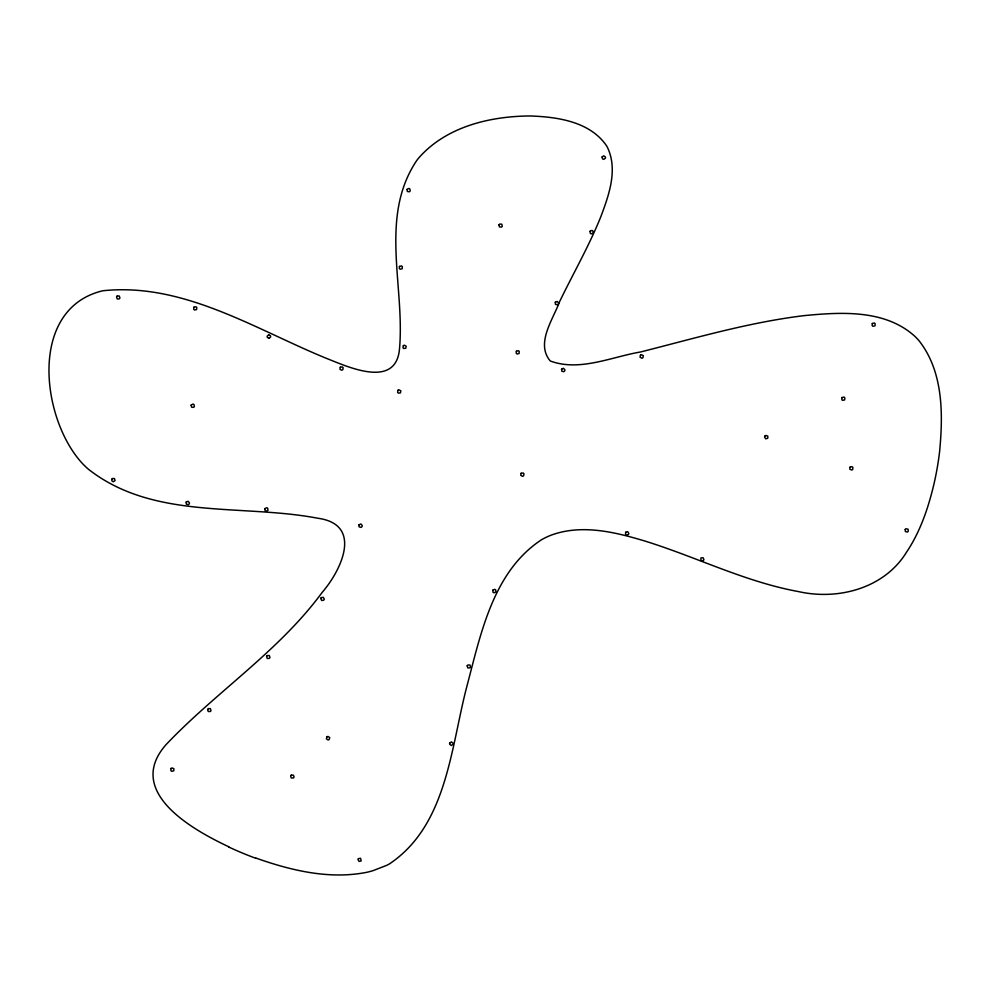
<?xml version="1.0" encoding="UTF-8"?>
<svg xmlns="http://www.w3.org/2000/svg" width="991" height="991" viewBox="0 0 991 991"><rect width="100%" height="100%" fill="white"/><g stroke="black" fill="none" stroke-linecap="round" stroke-linejoin="round"><path stroke-width="1.49" d="M841.966 397.564L841.817 399.658L842.66 400.376L844.691 399.869L844.84 397.775L843.998 397.057L841.978 397.552M268.71 334.809L267.149 336.209L267.26 337.312L269.044 338.352M269.081 338.365L270.642 336.965L270.531 335.862L268.759 334.822M701.355 560.832L703.437 560.497L703.932 559.519L702.978 557.648L700.91 557.983L700.947 560.41M255.938 858.082C291.218 870.556 329.656 879.785 367.042 872.253A95.322 95.173 -14.7 0 0 372.963 870.68L386.812 865.304A73.037 73.037 0 0 0 389.389 863.929C447.449 825.094 450.744 746.941 467.17 685.227C480.982 632.927 493.369 571.274 541.668 539.649A72.603 72.603 0 0 1 551.293 535.103C581.717 523.966 614.804 532.018 644.683 540.975C696.165 556.905 744.947 581.767 798.25 591.54C837.965 600.571 884.232 588.419 906.406 552.383C920.292 531.733 928.369 507.776 934.03 483.719A301.066 300.459 89.7 0 0 939.567 451.884C943.159 414.622 943.469 371.972 919.202 340.954A62.681 62.421 76.7 0 0 914.854 336.321C885.136 309.353 841.309 312.016 804.097 315.634C748.552 322.372 694.728 338.29 640.62 351.966C611.546 356.871 579.785 371.798 550.575 361.096A14.097 14.097 0 0 1 549.98 360.674C535.673 343.035 553.065 319.511 559.531 301.797C573.256 273.392 589.063 245.954 600.856 216.633C608.92 195.091 618.037 169.82 607.52 147.535A37.41 36.754 -9.8 0 0 606.331 145.454C589.62 121.484 557.351 116.901 530.247 115.972C490.173 116.17 446.26 126.6 418.834 157.854A77.868 76.902 13.9 0 0 416.777 160.431C378.872 216.88 405.096 286.3 399.484 349.092C395.843 389.364 347.482 366.645 326.039 358.197C254.501 328.888 182.889 282.187 102.68 290.784C27.327 308.882 41.337 420.655 83.294 464.42A95.272 94.256 -82 0 0 88.211 469.077C153.456 520.362 241.086 503.626 317.702 518.219C363.313 524.375 341.313 570.234 322.31 592.222C278.756 651.521 215.964 691.953 165.893 744.811C124.445 792.044 193.319 830.111 228.76 846.772M255.851 858.305A338.327 334.624 -4.4 0 1 228.661 846.971M207.639 709.494L208.259 711.488L210.352 711.526L211.009 710.634L210.389 708.627L208.296 708.602L207.639 709.494M111.673 479.396L112.07 481.069L113.346 481.75L115.055 480.548L114.436 478.542L112.342 478.517L111.673 479.396M449.666 743.101L449.629 744.204L451.289 745.492L453.023 744.328L453.06 743.225L451.413 741.925L449.666 743.101M602.082 156.974L602.652 158.994L603.692 159.378L605.427 158.201L605.476 157.098L603.816 155.81L602.082 156.974M467.195 665.828L467.764 667.847L469.858 667.922L470.539 667.054L469.969 665.035L467.876 664.961L467.195 665.828M191.127 405.108L191.573 407.165L193.654 407.375L194.397 406.558L193.951 404.501L192.948 404.055L191.127 405.108M499.006 224.846L499.439 226.902L501.533 227.112L502.264 226.295L501.83 224.239L499.737 224.028L499.006 224.846M407.004 189.417L407.363 191.486L409.444 191.783L410.212 190.99L409.853 188.922L408.862 188.439L407.004 189.417M561.575 369.234L561.885 371.315L563.953 371.65L564.746 370.869L564.92 369.792L563.445 368.293L561.575 369.234M264.82 508.656L265.142 510.724L266.121 511.232L267.991 510.291L267.681 508.21L266.703 507.714L264.82 508.656M590.066 231.262L590.302 233.343L591.255 233.888L593.163 233.021L592.928 230.94L591.974 230.395L590.066 231.262M905.217 529.467L905.378 531.56L907.422 532.043L908.264 531.325L908.09 529.231L906.047 528.748L905.217 529.467M492.849 590.14L493.01 592.234L493.952 592.804L495.884 592.011L495.723 589.918L494.794 589.335L492.849 590.14M555.307 302.243L555.456 304.336L557.487 304.844L558.329 304.138L558.602 303.06L557.252 301.462L555.307 302.243M186.184 502.053L186.308 504.146L188.352 504.667L189.194 503.961L189.467 502.895L188.129 501.273L186.184 502.053M358.977 524.759L359.089 526.853L361.12 527.385L361.975 526.679L362.26 525.614L360.922 523.991L358.977 524.759M764.928 436.052L764.557 437.093L765.733 438.827L767.752 438.245L767.814 436.151L765.845 435.433L764.928 436.052M625.668 532.254L625.569 534.36L626.423 535.041L628.455 534.496L628.839 533.468L627.699 531.709L625.668 532.254M399.447 266.443L399.323 268.536L400.178 269.242L402.21 268.71L402.334 266.616L401.479 265.91L399.447 266.443M516.361 351.223L516.237 353.316L517.091 354.01L519.111 353.477L519.234 351.384L518.38 350.69L516.361 351.223M171.009 768.533L170.873 770.626L171.728 771.332L173.759 770.8L173.883 768.706L171.939 767.938L171.009 768.533M358.408 858.664L357.999 859.692L359.126 861.464L361.158 860.931L360.575 858.243L358.408 858.664M872.303 323.5L872.154 325.593L872.997 326.299L875.028 325.791L875.177 323.71L874.335 322.992L872.303 323.5M849.993 467.17L849.844 469.263L851.789 470.056L852.718 469.474L852.867 467.38L852.025 466.674L849.993 467.17M193.902 307.198L193.716 309.279L194.546 310.01L196.59 309.539L196.775 307.445L195.945 306.727L193.902 307.198M321.245 597.647L320.75 598.626L321.716 600.496L323.784 600.15L324.28 599.159L323.314 597.3L321.245 597.647M340.285 367.227L339.963 369.309L341.672 370.225L342.812 369.742L343.134 367.673L342.353 366.893L340.297 367.227M640.446 355.187L640.087 357.243L641.945 358.234L642.936 357.739L643.295 355.67L641.437 354.691L640.446 355.187M403.349 345.661L402.953 347.717L403.709 348.522L405.79 348.262L406.186 346.206L404.34 345.19L403.349 345.661M397.986 390.281L397.602 392.337L398.345 393.142L400.438 392.882L400.822 390.826L398.989 389.81L397.986 390.281M521.142 473.264L520.746 475.333L522.579 476.337L523.582 475.878L523.979 473.809L523.223 473.004L521.142 473.264M267.161 655.571L266.542 656.476L267.248 658.458L269.341 658.396L269.973 657.491L269.267 655.509L267.161 655.571M291.255 775.148L290.636 776.064L291.292 777.972L293.435 777.972L294.067 777.068L293.41 775.173L291.255 775.148M326.956 736.784L326.361 738.79L328.095 739.98L329.136 739.608L329.73 737.589L327.996 736.412L326.956 736.784M117.186 296.024L116.542 296.916L117.186 298.91L119.279 298.91L119.936 298.018L119.279 296.024L117.186 296.024"/></g></svg>
